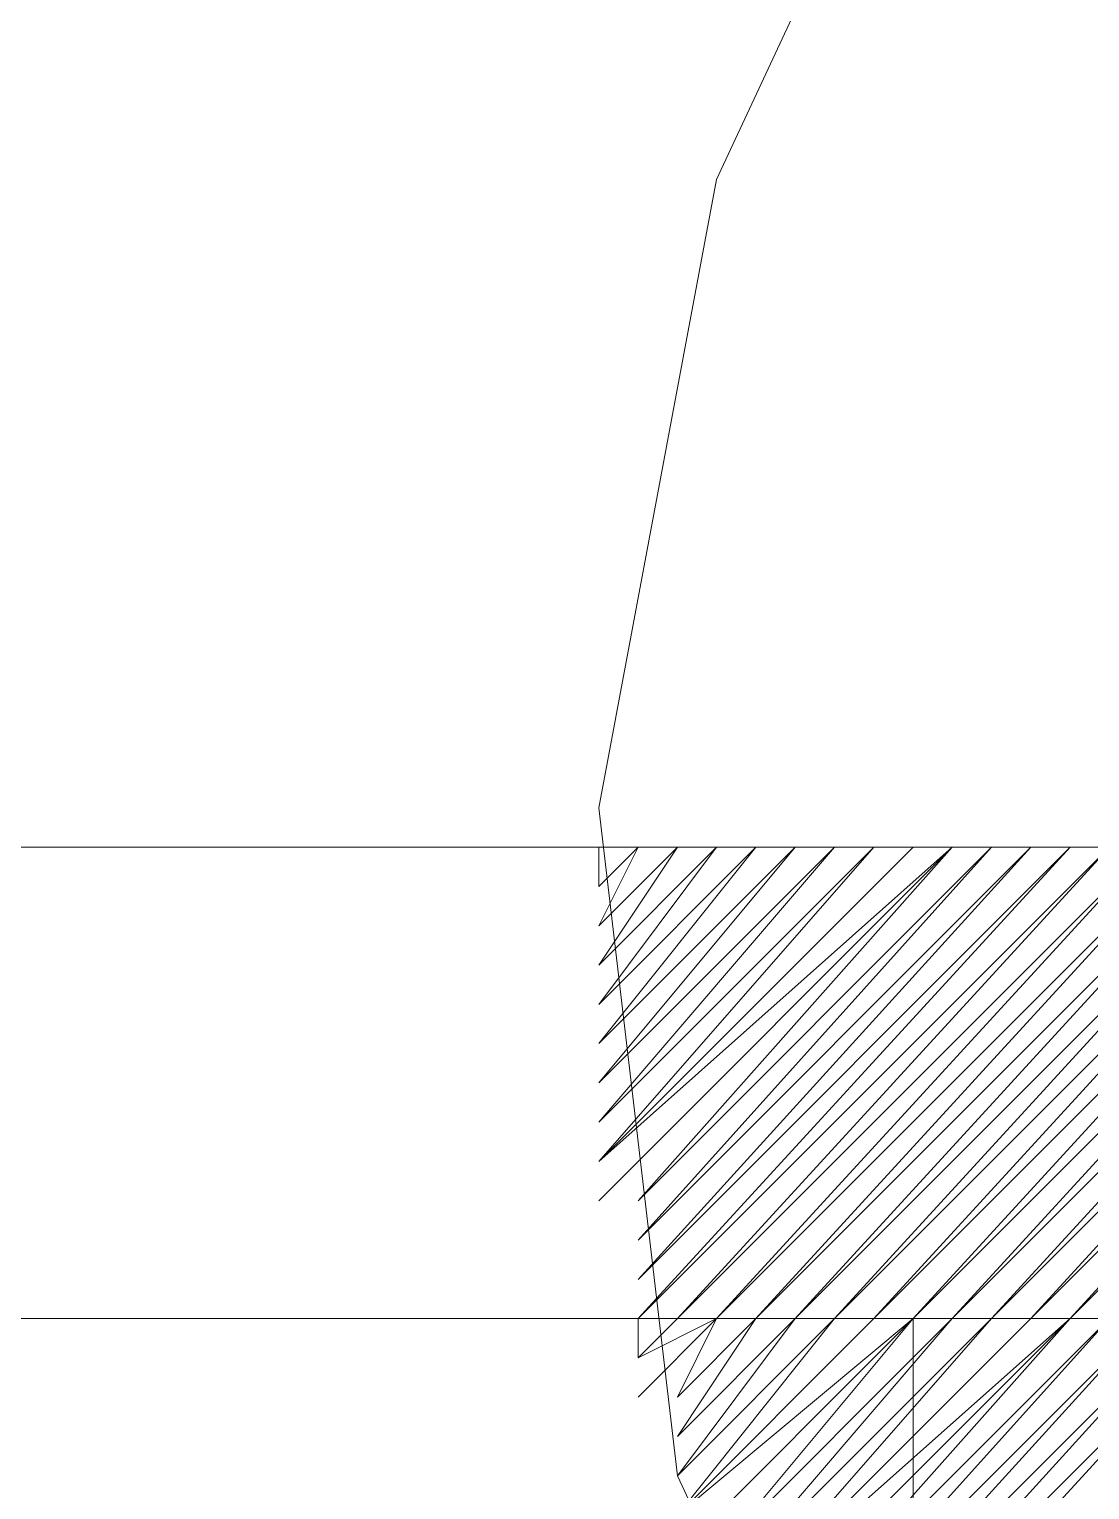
# Model space of a CAD drawing. Header units: metres. Extents: x 1223 to 5739, y -151236 to 19014.
# Drawn here: x 5136.232 to 5136.78, y -151048.813 to -151048.058 of the extents above; entities that cross this region are included whole.
import ezdxf

# ---------------------------------------------------------------- set-up
doc = ezdxf.new("R2010")
doc.units = ezdxf.units.M
doc.layers.add('PDF_Geometry', color=7, linetype='Continuous')

msp = doc.modelspace()

# ---------------------------------------------------------------- linework, layer by layer
at = {"layer": 'PDF_Geometry', "color": 8, "lineweight": 13}
for points in [[(5138.90386, -151048.4807), (5138.8632, -151048.15558), (5138.72096, -151047.85078), (5138.49745, -151047.58662), (5138.21296, -151047.40373), (5137.88785, -151047.30214), (5137.56272, -151047.30214), (5137.23759, -151047.40373), (5136.95312, -151047.58662), (5136.72959, -151047.83046), (5136.58736, -151048.13526), (5136.5264, -151048.46038), (5136.56704, -151048.80583), (5136.70927, -151049.11063), (5136.91249, -151049.37479), (5137.19696, -151049.55767), (5137.52209, -151049.65927), (5137.84719, -151049.67959), (5138.17232, -151049.57799), (5138.47713, -151049.41543), (5138.70065, -151049.17159), (5138.84288, -151048.86679), (5138.90386, -151048.52134)], [(5136.5264, -151048.4807), (5136.5264, -151048.50102)], [(5136.5264, -151048.4807), (5136.5264, -151048.50102)], [(5136.56704, -151048.4807), (5136.5264, -151048.54167)], [(5136.56704, -151048.4807), (5136.5264, -151048.54167)], [(5136.60768, -151048.4807), (5136.5264, -151048.5823)], [(5136.60768, -151048.4807), (5136.5264, -151048.5823)], [(5136.70927, -151048.4807), (5136.5264, -151048.66358)], [(5136.70927, -151048.4807), (5136.5264, -151048.66358)], [(5136.70927, -151048.4807), (5136.54672, -151048.66358)], [(5136.70927, -151048.4807), (5136.54672, -151048.66358)], [(5136.74991, -151048.4807), (5136.54672, -151048.70422)], [(5136.74991, -151048.4807), (5136.54672, -151048.70422)], [(5136.83119, -151048.4807), (5136.58736, -151048.72454), (5136.54672, -151048.76518), (5136.58736, -151048.72454)], [(5136.83119, -151048.4807), (5136.58736, -151048.72454), (5136.54672, -151048.76518), (5136.58736, -151048.72454)], [(5136.87185, -151048.4807), (5136.62799, -151048.72454), (5136.56704, -151048.80583), (5136.62799, -151048.72454)], [(5136.87185, -151048.4807), (5136.62799, -151048.72454), (5136.56704, -151048.80583), (5136.62799, -151048.72454)], [(5136.95312, -151048.4807), (5136.70927, -151048.72454), (5136.58736, -151048.86679), (5136.70927, -151048.72454)], [(5136.95312, -151048.4807), (5136.70927, -151048.72454), (5136.58736, -151048.86679), (5136.70927, -151048.72454)], [(5136.74991, -151048.72454), (5136.99376, -151048.4807), (5136.74991, -151048.72454), (5136.58736, -151048.8871), (5136.74991, -151048.72454), (5136.99376, -151048.4807), (5136.74991, -151048.72454), (5136.58736, -151048.8871), (5136.74991, -151048.72454), (5136.99376, -151048.4807), (5136.74991, -151048.72454), (5136.58736, -151048.8871), (5136.74991, -151048.72454), (5136.99376, -151048.4807), (5136.74991, -151048.72454), (5136.58736, -151048.8871), (5136.74991, -151048.72454), (5136.99376, -151048.4807), (5136.74991, -151048.72454), (5136.58736, -151048.8871), (5136.74991, -151048.72454), (5136.99376, -151048.4807), (5136.74991, -151048.72454), (5136.58736, -151048.8871), (5136.74991, -151048.72454), (5136.99376, -151048.4807), (5136.74991, -151048.72454), (5136.58736, -151048.8871), (5136.74991, -151048.72454), (5136.99376, -151048.4807), (5136.74991, -151048.72454), (5136.58736, -151048.8871)], [(5137.01408, -151048.4807), (5136.77023, -151048.72454), (5136.58736, -151048.90742), (5136.77023, -151048.72454)], [(5137.01408, -151048.4807), (5136.77023, -151048.72454), (5136.60768, -151048.90742), (5136.77023, -151048.72454)], [(5137.09536, -151048.4807), (5136.85151, -151048.72454), (5136.62799, -151048.94806), (5136.85151, -151048.72454)], [(5136.89217, -151048.4807), (5136.66863, -151048.72454)], [(5136.58736, -151048.72454), (5136.56704, -151048.76518)], [(5136.58736, -151048.72454), (5136.56704, -151048.76518)], [(5136.83119, -151048.72454), (5136.62799, -151048.94806)]]:
    msp.add_lwpolyline(points, close=True, dxfattribs=at)
for points in [[(5089.70883, -151048.4807), (5282.42489, -151048.4807)], [(5136.5264, -151048.4807), (5136.5264, -151048.4807)], [(5136.5264, -151048.50102), (5136.5264, -151048.4807)], [(5136.5264, -151048.50102), (5136.5264, -151048.4807)], [(5136.5264, -151048.50102), (5136.5264, -151048.4807)], [(5136.5264, -151048.50102), (5136.5264, -151048.4807)], [(5136.5264, -151048.50102), (5136.5264, -151048.4807)], [(5136.5264, -151048.50102), (5136.54672, -151048.4807)], [(5136.5264, -151048.50102), (5136.54672, -151048.4807)], [(5136.5264, -151048.50102), (5136.54672, -151048.4807)], [(5136.5264, -151048.50102), (5136.54672, -151048.4807)], [(5136.5264, -151048.50102), (5136.54672, -151048.4807)], [(5136.5264, -151048.50102), (5136.54672, -151048.4807)], [(5136.5264, -151048.50102), (5136.54672, -151048.4807)], [(5136.5264, -151048.50102), (5136.54672, -151048.4807)], [(5136.5264, -151048.50102), (5136.54672, -151048.4807)], [(5136.5264, -151048.50102), (5136.54672, -151048.4807)], [(5136.5264, -151048.50102), (5136.54672, -151048.4807)], [(5136.5264, -151048.52134), (5136.54672, -151048.4807)], [(5136.5264, -151048.52134), (5136.54672, -151048.4807)], [(5136.5264, -151048.52134), (5136.54672, -151048.4807)], [(5136.5264, -151048.52134), (5136.54672, -151048.4807)], [(5136.5264, -151048.52134), (5136.54672, -151048.4807)], [(5136.5264, -151048.52134), (5136.54672, -151048.4807)], [(5136.5264, -151048.52134), (5136.54672, -151048.4807)], [(5136.5264, -151048.52134), (5136.54672, -151048.4807)], [(5136.5264, -151048.52134), (5136.54672, -151048.4807)], [(5136.5264, -151048.52134), (5136.56704, -151048.4807)], [(5136.5264, -151048.52134), (5136.56704, -151048.4807)], [(5136.5264, -151048.52134), (5136.56704, -151048.4807)], [(5136.5264, -151048.52134), (5136.56704, -151048.4807)], [(5136.5264, -151048.52134), (5136.56704, -151048.4807)], [(5136.5264, -151048.52134), (5136.56704, -151048.4807)], [(5136.5264, -151048.52134), (5136.56704, -151048.4807)], [(5136.5264, -151048.52134), (5136.56704, -151048.4807)], [(5136.5264, -151048.52134), (5136.56704, -151048.4807)], [(5136.5264, -151048.52134), (5136.56704, -151048.4807)], [(5136.5264, -151048.52134), (5136.56704, -151048.4807)], [(5136.5264, -151048.52134), (5136.56704, -151048.4807)], [(5136.5264, -151048.54167), (5136.56704, -151048.4807)], [(5136.5264, -151048.54167), (5136.56704, -151048.4807)], [(5136.5264, -151048.54167), (5136.56704, -151048.4807)], [(5136.5264, -151048.54167), (5136.56704, -151048.4807)], [(5136.5264, -151048.54167), (5136.58736, -151048.4807)], [(5136.5264, -151048.54167), (5136.58736, -151048.4807)], [(5136.5264, -151048.54167), (5136.58736, -151048.4807)], [(5136.5264, -151048.54167), (5136.58736, -151048.4807)], [(5136.5264, -151048.54167), (5136.58736, -151048.4807)], [(5136.5264, -151048.54167), (5136.58736, -151048.4807)], [(5136.5264, -151048.54167), (5136.58736, -151048.4807)], [(5136.5264, -151048.54167), (5136.58736, -151048.4807)], [(5136.5264, -151048.54167), (5136.58736, -151048.4807)], [(5136.5264, -151048.54167), (5136.58736, -151048.4807)], [(5136.5264, -151048.54167), (5136.58736, -151048.4807)], [(5136.5264, -151048.54167), (5136.58736, -151048.4807)], [(5136.5264, -151048.54167), (5136.58736, -151048.4807)], [(5136.5264, -151048.56199), (5136.58736, -151048.4807)], [(5136.5264, -151048.56199), (5136.58736, -151048.4807)], [(5136.5264, -151048.56199), (5136.58736, -151048.4807)], [(5136.5264, -151048.56199), (5136.58736, -151048.4807)], [(5136.5264, -151048.56199), (5136.58736, -151048.4807)], [(5136.5264, -151048.56199), (5136.58736, -151048.4807)], [(5136.5264, -151048.56199), (5136.58736, -151048.4807)], [(5136.5264, -151048.56199), (5136.60768, -151048.4807)], [(5136.5264, -151048.56199), (5136.60768, -151048.4807)], [(5136.5264, -151048.56199), (5136.60768, -151048.4807)], [(5136.5264, -151048.56199), (5136.60768, -151048.4807)], [(5136.5264, -151048.56199), (5136.60768, -151048.4807)], [(5136.5264, -151048.56199), (5136.60768, -151048.4807)], [(5136.5264, -151048.56199), (5136.60768, -151048.4807)], [(5136.5264, -151048.56199), (5136.60768, -151048.4807)], [(5136.5264, -151048.56199), (5136.60768, -151048.4807)], [(5136.5264, -151048.56199), (5136.60768, -151048.4807)], [(5136.5264, -151048.56199), (5136.60768, -151048.4807)], [(5136.5264, -151048.56199), (5136.60768, -151048.4807)], [(5136.5264, -151048.56199), (5136.60768, -151048.4807)], [(5136.5264, -151048.56199), (5136.60768, -151048.4807)], [(5136.5264, -151048.5823), (5136.60768, -151048.4807)], [(5136.5264, -151048.5823), (5136.60768, -151048.4807)], [(5136.5264, -151048.5823), (5136.62799, -151048.4807)], [(5136.5264, -151048.5823), (5136.62799, -151048.4807)], [(5136.5264, -151048.5823), (5136.62799, -151048.4807)], [(5136.5264, -151048.5823), (5136.62799, -151048.4807)], [(5136.5264, -151048.5823), (5136.62799, -151048.4807)], [(5136.5264, -151048.5823), (5136.62799, -151048.4807)], [(5136.5264, -151048.5823), (5136.62799, -151048.4807)], [(5136.5264, -151048.5823), (5136.62799, -151048.4807)], [(5136.5264, -151048.5823), (5136.62799, -151048.4807)], [(5136.5264, -151048.5823), (5136.62799, -151048.4807)], [(5136.5264, -151048.5823), (5136.62799, -151048.4807)], [(5136.5264, -151048.5823), (5136.62799, -151048.4807)], [(5136.5264, -151048.5823), (5136.62799, -151048.4807)], [(5136.5264, -151048.5823), (5136.62799, -151048.4807)], [(5136.5264, -151048.5823), (5136.62799, -151048.4807)], [(5136.5264, -151048.60262), (5136.62799, -151048.4807)], [(5136.5264, -151048.60262), (5136.62799, -151048.4807)], [(5136.5264, -151048.60262), (5136.62799, -151048.4807)], [(5136.5264, -151048.60262), (5136.62799, -151048.4807)], [(5136.5264, -151048.60262), (5136.62799, -151048.4807)], [(5136.5264, -151048.60262), (5136.64831, -151048.4807)], [(5136.5264, -151048.60262), (5136.64831, -151048.4807)], [(5136.5264, -151048.60262), (5136.64831, -151048.4807)], [(5136.5264, -151048.60262), (5136.64831, -151048.4807)], [(5136.5264, -151048.60262), (5136.64831, -151048.4807)], [(5136.5264, -151048.60262), (5136.64831, -151048.4807)], [(5136.5264, -151048.60262), (5136.64831, -151048.4807)], [(5136.5264, -151048.60262), (5136.64831, -151048.4807)], [(5136.5264, -151048.60262), (5136.64831, -151048.4807)], [(5136.5264, -151048.60262), (5136.64831, -151048.4807)], [(5136.5264, -151048.60262), (5136.64831, -151048.4807)], [(5136.5264, -151048.60262), (5136.64831, -151048.4807)], [(5136.5264, -151048.60262), (5136.64831, -151048.4807)], [(5136.5264, -151048.60262), (5136.64831, -151048.4807)], [(5136.5264, -151048.60262), (5136.64831, -151048.4807)], [(5136.5264, -151048.60262), (5136.64831, -151048.4807)], [(5136.5264, -151048.60262), (5136.64831, -151048.4807)], [(5136.5264, -151048.62294), (5136.64831, -151048.4807)], [(5136.5264, -151048.62294), (5136.64831, -151048.4807)], [(5136.5264, -151048.62294), (5136.64831, -151048.4807)], [(5136.5264, -151048.62294), (5136.66863, -151048.4807)], [(5136.5264, -151048.62294), (5136.66863, -151048.4807)], [(5136.5264, -151048.62294), (5136.66863, -151048.4807)], [(5136.5264, -151048.62294), (5136.66863, -151048.4807)], [(5136.5264, -151048.62294), (5136.66863, -151048.4807)], [(5136.5264, -151048.62294), (5136.66863, -151048.4807)], [(5136.5264, -151048.62294), (5136.66863, -151048.4807)], [(5136.5264, -151048.62294), (5136.66863, -151048.4807)], [(5136.5264, -151048.62294), (5136.66863, -151048.4807)], [(5136.5264, -151048.62294), (5136.66863, -151048.4807)], [(5136.5264, -151048.62294), (5136.66863, -151048.4807)], [(5136.5264, -151048.62294), (5136.66863, -151048.4807)], [(5136.5264, -151048.62294), (5136.66863, -151048.4807)], [(5136.5264, -151048.62294), (5136.66863, -151048.4807)], [(5136.5264, -151048.62294), (5136.66863, -151048.4807)], [(5136.5264, -151048.62294), (5136.66863, -151048.4807)], [(5136.5264, -151048.62294), (5136.66863, -151048.4807)], [(5136.5264, -151048.62294), (5136.66863, -151048.4807)], [(5136.5264, -151048.62294), (5136.66863, -151048.4807)], [(5136.5264, -151048.64326), (5136.66863, -151048.4807)], [(5136.5264, -151048.64326), (5136.68895, -151048.4807)], [(5136.5264, -151048.64326), (5136.68895, -151048.4807)], [(5136.5264, -151048.64326), (5136.68895, -151048.4807)], [(5136.5264, -151048.64326), (5136.68895, -151048.4807)], [(5136.5264, -151048.64326), (5136.68895, -151048.4807)], [(5136.5264, -151048.64326), (5136.68895, -151048.4807)], [(5136.5264, -151048.64326), (5136.68895, -151048.4807)], [(5136.5264, -151048.64326), (5136.68895, -151048.4807)], [(5136.5264, -151048.64326), (5136.68895, -151048.4807)], [(5136.5264, -151048.64326), (5136.68895, -151048.4807)], [(5136.5264, -151048.64326), (5136.68895, -151048.4807)], [(5136.5264, -151048.64326), (5136.68895, -151048.4807)], [(5136.5264, -151048.64326), (5136.68895, -151048.4807)], [(5136.5264, -151048.64326), (5136.68895, -151048.4807)], [(5136.5264, -151048.64326), (5136.68895, -151048.4807)], [(5136.5264, -151048.64326), (5136.68895, -151048.4807)], [(5136.5264, -151048.64326), (5136.68895, -151048.4807)], [(5136.5264, -151048.64326), (5136.68895, -151048.4807)], [(5136.5264, -151048.64326), (5136.68895, -151048.4807)], [(5136.5264, -151048.64326), (5136.68895, -151048.4807)], [(5136.5264, -151048.64326), (5136.70927, -151048.4807)], [(5136.5264, -151048.64326), (5136.70927, -151048.4807)], [(5136.5264, -151048.66358), (5136.70927, -151048.4807)], [(5136.5264, -151048.66358), (5136.70927, -151048.4807)], [(5136.5264, -151048.66358), (5136.70927, -151048.4807)], [(5136.5264, -151048.66358), (5136.70927, -151048.4807)], [(5136.5264, -151048.66358), (5136.70927, -151048.4807)], [(5136.5264, -151048.66358), (5136.70927, -151048.4807)], [(5136.54672, -151048.66358), (5136.70927, -151048.4807)], [(5136.54672, -151048.66358), (5136.70927, -151048.4807)], [(5136.54672, -151048.66358), (5136.70927, -151048.4807)], [(5136.54672, -151048.66358), (5136.70927, -151048.4807)], [(5136.54672, -151048.66358), (5136.72959, -151048.4807)], [(5136.54672, -151048.66358), (5136.72959, -151048.4807)], [(5136.54672, -151048.66358), (5136.72959, -151048.4807)], [(5136.54672, -151048.66358), (5136.72959, -151048.4807)], [(5136.54672, -151048.66358), (5136.72959, -151048.4807)], [(5136.54672, -151048.6839), (5136.72959, -151048.4807)], [(5136.54672, -151048.6839), (5136.72959, -151048.4807)], [(5136.54672, -151048.6839), (5136.72959, -151048.4807)], [(5136.54672, -151048.6839), (5136.72959, -151048.4807)], [(5136.54672, -151048.6839), (5136.72959, -151048.4807)], [(5136.54672, -151048.6839), (5136.72959, -151048.4807)], [(5136.54672, -151048.6839), (5136.72959, -151048.4807)], [(5136.54672, -151048.6839), (5136.72959, -151048.4807)], [(5136.54672, -151048.6839), (5136.72959, -151048.4807)], [(5136.54672, -151048.6839), (5136.72959, -151048.4807)], [(5136.54672, -151048.6839), (5136.72959, -151048.4807)], [(5136.54672, -151048.6839), (5136.72959, -151048.4807)], [(5136.54672, -151048.6839), (5136.72959, -151048.4807)], [(5136.54672, -151048.6839), (5136.72959, -151048.4807)], [(5136.54672, -151048.6839), (5136.72959, -151048.4807)], [(5136.54672, -151048.6839), (5136.74991, -151048.4807)], [(5136.54672, -151048.6839), (5136.74991, -151048.4807)], [(5136.54672, -151048.6839), (5136.74991, -151048.4807)], [(5136.54672, -151048.6839), (5136.74991, -151048.4807)], [(5136.54672, -151048.6839), (5136.74991, -151048.4807)], [(5136.54672, -151048.6839), (5136.74991, -151048.4807)], [(5136.54672, -151048.6839), (5136.74991, -151048.4807)], [(5136.54672, -151048.6839), (5136.74991, -151048.4807)], [(5136.54672, -151048.70422), (5136.74991, -151048.4807)], [(5136.54672, -151048.70422), (5136.74991, -151048.4807)], [(5136.54672, -151048.70422), (5136.74991, -151048.4807)], [(5136.54672, -151048.70422), (5136.74991, -151048.4807)], [(5136.54672, -151048.70422), (5136.74991, -151048.4807)], [(5136.54672, -151048.70422), (5136.74991, -151048.4807)], [(5136.54672, -151048.70422), (5136.74991, -151048.4807)], [(5136.54672, -151048.70422), (5136.77023, -151048.4807)], [(5136.54672, -151048.70422), (5136.77023, -151048.4807)], [(5136.54672, -151048.70422), (5136.77023, -151048.4807)], [(5136.54672, -151048.70422), (5136.77023, -151048.4807)], [(5136.54672, -151048.70422), (5136.77023, -151048.4807)], [(5136.54672, -151048.70422), (5136.77023, -151048.4807)], [(5136.54672, -151048.70422), (5136.77023, -151048.4807)], [(5136.54672, -151048.70422), (5136.77023, -151048.4807)], [(5136.54672, -151048.70422), (5136.77023, -151048.4807)], [(5136.54672, -151048.70422), (5136.77023, -151048.4807)], [(5136.54672, -151048.70422), (5136.77023, -151048.4807)], [(5136.54672, -151048.70422), (5136.77023, -151048.4807)], [(5136.54672, -151048.70422), (5136.77023, -151048.4807)], [(5136.54672, -151048.72454), (5136.77023, -151048.4807)], [(5136.54672, -151048.72454), (5136.77023, -151048.4807)], [(5136.54672, -151048.72454), (5136.77023, -151048.4807)], [(5136.54672, -151048.72454), (5136.77023, -151048.4807)], [(5136.54672, -151048.72454), (5136.77023, -151048.4807)], [(5136.54672, -151048.72454), (5136.77023, -151048.4807)], [(5136.54672, -151048.72454), (5136.77023, -151048.4807)], [(5136.54672, -151048.72454), (5136.79055, -151048.4807)], [(5136.54672, -151048.72454), (5136.79055, -151048.4807)], [(5136.54672, -151048.72454), (5136.79055, -151048.4807)], [(5136.54672, -151048.72454), (5136.79055, -151048.4807)], [(5136.54672, -151048.72454), (5136.79055, -151048.4807)], [(5136.54672, -151048.72454), (5136.79055, -151048.4807)], [(5136.54672, -151048.72454), (5136.79055, -151048.4807)], [(5136.54672, -151048.72454), (5136.79055, -151048.4807)], [(5136.54672, -151048.72454), (5136.79055, -151048.4807)], [(5136.54672, -151048.72454), (5136.79055, -151048.4807)], [(5136.54672, -151048.72454), (5136.79055, -151048.4807)], [(5136.54672, -151048.72454), (5136.79055, -151048.4807)], [(5136.54672, -151048.72454), (5136.79055, -151048.4807)], [(5136.54672, -151048.72454), (5136.79055, -151048.4807)], [(5136.54672, -151048.72454), (5136.79055, -151048.4807)], [(5136.54672, -151048.72454), (5136.79055, -151048.4807)], [(5136.54672, -151048.72454), (5136.79055, -151048.4807)], [(5136.54672, -151048.74486), (5136.56704, -151048.72454), (5136.81087, -151048.4807)], [(5136.54672, -151048.74486), (5136.56704, -151048.72454), (5136.81087, -151048.4807)], [(5136.54672, -151048.74486), (5136.56704, -151048.72454), (5136.81087, -151048.4807)], [(5136.54672, -151048.74486), (5136.56704, -151048.72454), (5136.81087, -151048.4807)], [(5136.54672, -151048.74486), (5136.56704, -151048.72454), (5136.81087, -151048.4807)], [(5136.54672, -151048.74486), (5136.56704, -151048.72454), (5136.81087, -151048.4807)], [(5136.54672, -151048.74486), (5136.56704, -151048.72454), (5136.81087, -151048.4807)], [(5136.54672, -151048.74486), (5136.56704, -151048.72454), (5136.81087, -151048.4807)], [(5136.54672, -151048.74486), (5136.56704, -151048.72454), (5136.81087, -151048.4807)], [(5136.54672, -151048.74486), (5136.56704, -151048.72454), (5136.81087, -151048.4807)], [(5136.54672, -151048.74486), (5136.56704, -151048.72454), (5136.81087, -151048.4807)], [(5136.54672, -151048.74486), (5136.56704, -151048.72454), (5136.81087, -151048.4807)], [(5136.54672, -151048.74486), (5136.56704, -151048.72454), (5136.81087, -151048.4807)], [(5136.54672, -151048.74486), (5136.56704, -151048.72454), (5136.81087, -151048.4807)], [(5136.54672, -151048.74486), (5136.56704, -151048.72454), (5136.81087, -151048.4807)], [(5136.54672, -151048.74486), (5136.56704, -151048.72454), (5136.81087, -151048.4807)], [(5136.54672, -151048.74486), (5136.58736, -151048.72454), (5136.83119, -151048.4807)], [(5136.54672, -151048.76518), (5136.58736, -151048.72454), (5136.83119, -151048.4807)], [(5136.54672, -151048.76518), (5136.58736, -151048.72454), (5136.83119, -151048.4807)], [(5136.54672, -151048.76518), (5136.58736, -151048.72454), (5136.83119, -151048.4807)], [(5136.54672, -151048.76518), (5136.58736, -151048.72454), (5136.83119, -151048.4807)], [(5136.54672, -151048.76518), (5136.58736, -151048.72454), (5136.83119, -151048.4807)], [(5136.54672, -151048.76518), (5136.58736, -151048.72454), (5136.83119, -151048.4807)], [(5136.54672, -151048.76518), (5136.58736, -151048.72454), (5136.83119, -151048.4807)], [(5136.54672, -151048.76518), (5136.58736, -151048.72454), (5136.83119, -151048.4807)], [(5136.54672, -151048.76518), (5136.58736, -151048.72454), (5136.83119, -151048.4807)], [(5136.54672, -151048.76518), (5136.58736, -151048.72454), (5136.83119, -151048.4807)], [(5136.54672, -151048.76518), (5136.58736, -151048.72454), (5136.83119, -151048.4807)], [(5136.56704, -151048.84647), (5136.68895, -151048.72454), (5136.9328, -151048.4807), (5136.68895, -151048.72454), (5136.56704, -151048.84647), (5136.68895, -151048.72454), (5136.9328, -151048.4807), (5136.68895, -151048.72454), (5136.56704, -151048.84647), (5136.68895, -151048.72454), (5136.9328, -151048.4807), (5136.68895, -151048.72454), (5136.56704, -151048.82615), (5136.68895, -151048.72454), (5136.9328, -151048.4807), (5136.68895, -151048.72454), (5136.56704, -151048.82615), (5136.66863, -151048.72454), (5136.56704, -151048.82615), (5136.66863, -151048.72454), (5136.56704, -151048.82615), (5136.66863, -151048.72454), (5136.91249, -151048.4807), (5136.68895, -151048.72454), (5136.68895, -151049.74055)], [(5136.56704, -151048.72454), (5136.79055, -151048.4807)], [(5136.56704, -151048.72454), (5136.79055, -151048.4807)], [(5136.56704, -151048.72454), (5136.79055, -151048.4807)], [(5136.56704, -151048.72454), (5136.81087, -151048.4807)], [(5136.56704, -151048.76518), (5136.60768, -151048.72454), (5136.85151, -151048.4807)], [(5136.56704, -151048.76518), (5136.60768, -151048.72454), (5136.85151, -151048.4807)], [(5136.56704, -151048.76518), (5136.60768, -151048.72454), (5136.85151, -151048.4807)], [(5136.56704, -151048.76518), (5136.60768, -151048.72454), (5136.85151, -151048.4807)], [(5136.56704, -151048.76518), (5136.60768, -151048.72454), (5136.85151, -151048.4807)], [(5136.56704, -151048.76518), (5136.60768, -151048.72454), (5136.85151, -151048.4807)], [(5136.56704, -151048.78551), (5136.60768, -151048.72454), (5136.85151, -151048.4807)], [(5136.56704, -151048.78551), (5136.60768, -151048.72454), (5136.85151, -151048.4807)], [(5136.56704, -151048.78551), (5136.60768, -151048.72454), (5136.85151, -151048.4807)], [(5136.56704, -151048.78551), (5136.60768, -151048.72454), (5136.85151, -151048.4807)], [(5136.56704, -151048.78551), (5136.60768, -151048.72454), (5136.85151, -151048.4807)], [(5136.56704, -151048.78551), (5136.60768, -151048.72454), (5136.85151, -151048.4807)], [(5136.56704, -151048.78551), (5136.60768, -151048.72454), (5136.85151, -151048.4807)], [(5136.56704, -151048.78551), (5136.60768, -151048.72454), (5136.85151, -151048.4807)], [(5136.56704, -151048.78551), (5136.60768, -151048.72454), (5136.85151, -151048.4807)], [(5136.56704, -151048.78551), (5136.60768, -151048.72454), (5136.85151, -151048.4807)], [(5136.56704, -151048.78551), (5136.62799, -151048.72454), (5136.87185, -151048.4807)], [(5136.56704, -151048.78551), (5136.62799, -151048.72454), (5136.87185, -151048.4807)], [(5136.56704, -151048.78551), (5136.62799, -151048.72454), (5136.87185, -151048.4807)], [(5136.56704, -151048.78551), (5136.62799, -151048.72454), (5136.87185, -151048.4807)], [(5136.56704, -151048.78551), (5136.62799, -151048.72454), (5136.87185, -151048.4807)], [(5136.56704, -151048.78551), (5136.62799, -151048.72454), (5136.87185, -151048.4807)], [(5136.56704, -151048.78551), (5136.62799, -151048.72454), (5136.87185, -151048.4807)], [(5136.56704, -151048.78551), (5136.62799, -151048.72454), (5136.87185, -151048.4807)], [(5136.56704, -151048.78551), (5136.62799, -151048.72454), (5136.87185, -151048.4807)], [(5136.56704, -151048.78551), (5136.62799, -151048.72454), (5136.87185, -151048.4807)], [(5136.56704, -151048.78551), (5136.62799, -151048.72454), (5136.87185, -151048.4807)], [(5136.56704, -151048.80583), (5136.64831, -151048.72454), (5136.89217, -151048.4807)], [(5136.56704, -151048.80583), (5136.64831, -151048.72454), (5136.89217, -151048.4807)], [(5136.56704, -151048.80583), (5136.64831, -151048.72454), (5136.89217, -151048.4807)], [(5136.56704, -151048.80583), (5136.64831, -151048.72454), (5136.89217, -151048.4807)], [(5136.56704, -151048.80583), (5136.64831, -151048.72454), (5136.89217, -151048.4807)], [(5136.56704, -151048.80583), (5136.64831, -151048.72454), (5136.89217, -151048.4807)], [(5136.56704, -151048.80583), (5136.64831, -151048.72454), (5136.89217, -151048.4807)], [(5136.56704, -151048.80583), (5136.64831, -151048.72454), (5136.89217, -151048.4807)], [(5136.56704, -151048.80583), (5136.64831, -151048.72454), (5136.89217, -151048.4807)], [(5136.56704, -151048.80583), (5136.64831, -151048.72454), (5136.89217, -151048.4807)], [(5136.56704, -151048.80583), (5136.64831, -151048.72454), (5136.89217, -151048.4807)], [(5136.56704, -151048.80583), (5136.64831, -151048.72454), (5136.89217, -151048.4807)], [(5136.56704, -151048.80583), (5136.64831, -151048.72454), (5136.89217, -151048.4807)], [(5136.56704, -151048.80583), (5136.64831, -151048.72454), (5136.89217, -151048.4807)], [(5136.56704, -151048.80583), (5136.64831, -151048.72454), (5136.89217, -151048.4807)], [(5136.56704, -151048.82615), (5136.66863, -151048.72454), (5136.91249, -151048.4807)], [(5136.56704, -151048.82615), (5136.66863, -151048.72454), (5136.91249, -151048.4807)], [(5136.56704, -151048.82615), (5136.66863, -151048.72454), (5136.91249, -151048.4807)], [(5136.56704, -151048.82615), (5136.66863, -151048.72454), (5136.91249, -151048.4807)], [(5136.56704, -151048.82615), (5136.66863, -151048.72454), (5136.91249, -151048.4807)], [(5136.56704, -151048.82615), (5136.66863, -151048.72454), (5136.91249, -151048.4807)], [(5136.56704, -151048.82615), (5136.66863, -151048.72454), (5136.91249, -151048.4807)], [(5136.56704, -151048.82615), (5136.66863, -151048.72454), (5136.91249, -151048.4807)], [(5136.56704, -151048.82615), (5136.66863, -151048.72454), (5136.91249, -151048.4807)], [(5136.56704, -151048.82615), (5136.66863, -151048.72454), (5136.91249, -151048.4807)], [(5136.56704, -151048.82615), (5136.66863, -151048.72454), (5136.91249, -151048.4807)], [(5136.56704, -151048.82615), (5136.66863, -151048.72454), (5136.91249, -151048.4807)], [(5136.56704, -151048.82615), (5136.66863, -151048.72454), (5136.91249, -151048.4807)], [(5136.56704, -151048.82615), (5136.66863, -151048.72454), (5136.91249, -151048.4807)], [(5136.56704, -151048.82615), (5136.66863, -151048.72454), (5136.91249, -151048.4807)], [(5136.58736, -151048.72454), (5136.81087, -151048.4807)], [(5136.58736, -151048.72454), (5136.81087, -151048.4807)], [(5136.58736, -151048.72454), (5136.81087, -151048.4807)], [(5136.58736, -151048.72454), (5136.83119, -151048.4807)], [(5136.58736, -151048.84647), (5136.68895, -151048.72454), (5136.9328, -151048.4807)], [(5136.58736, -151048.84647), (5136.68895, -151048.72454), (5136.9328, -151048.4807)], [(5136.58736, -151048.84647), (5136.68895, -151048.72454), (5136.9328, -151048.4807)], [(5136.58736, -151048.84647), (5136.68895, -151048.72454), (5136.9328, -151048.4807)], [(5136.58736, -151048.84647), (5136.68895, -151048.72454), (5136.9328, -151048.4807)], [(5136.58736, -151048.84647), (5136.68895, -151048.72454), (5136.9328, -151048.4807)], [(5136.58736, -151048.84647), (5136.68895, -151048.72454), (5136.9328, -151048.4807)], [(5136.58736, -151048.84647), (5136.70927, -151048.72454), (5136.95312, -151048.4807)], [(5136.58736, -151048.84647), (5136.70927, -151048.72454), (5136.95312, -151048.4807)], [(5136.58736, -151048.84647), (5136.70927, -151048.72454), (5136.95312, -151048.4807)], [(5136.58736, -151048.84647), (5136.70927, -151048.72454), (5136.95312, -151048.4807)], [(5136.58736, -151048.84647), (5136.70927, -151048.72454), (5136.95312, -151048.4807)], [(5136.58736, -151048.84647), (5136.70927, -151048.72454), (5136.95312, -151048.4807)], [(5136.58736, -151048.84647), (5136.70927, -151048.72454), (5136.95312, -151048.4807)], [(5136.58736, -151048.84647), (5136.70927, -151048.72454), (5136.95312, -151048.4807)], [(5136.58736, -151048.84647), (5136.70927, -151048.72454), (5136.95312, -151048.4807)], [(5136.58736, -151048.86679), (5136.70927, -151048.72454), (5136.95312, -151048.4807)], [(5136.58736, -151048.86679), (5136.70927, -151048.72454), (5136.95312, -151048.4807)], [(5136.58736, -151048.86679), (5136.72959, -151048.72454), (5136.97344, -151048.4807)], [(5136.58736, -151048.86679), (5136.72959, -151048.72454), (5136.97344, -151048.4807)], [(5136.58736, -151048.86679), (5136.72959, -151048.72454), (5136.97344, -151048.4807)], [(5136.58736, -151048.86679), (5136.72959, -151048.72454), (5136.97344, -151048.4807)], [(5136.58736, -151048.86679), (5136.72959, -151048.72454), (5136.97344, -151048.4807)], [(5136.58736, -151048.86679), (5136.72959, -151048.72454), (5136.97344, -151048.4807)], [(5136.58736, -151048.86679), (5136.72959, -151048.72454), (5136.97344, -151048.4807)], [(5136.58736, -151048.86679), (5136.72959, -151048.72454), (5136.97344, -151048.4807)], [(5136.58736, -151048.86679), (5136.72959, -151048.72454), (5136.97344, -151048.4807)], [(5136.58736, -151048.86679), (5136.72959, -151048.72454), (5136.97344, -151048.4807)], [(5136.58736, -151048.86679), (5136.72959, -151048.72454), (5136.97344, -151048.4807)], [(5136.58736, -151048.86679), (5136.72959, -151048.72454), (5136.97344, -151048.4807)], [(5136.58736, -151048.86679), (5136.72959, -151048.72454), (5136.97344, -151048.4807)], [(5136.58736, -151048.86679), (5136.72959, -151048.72454), (5136.97344, -151048.4807)], [(5136.58736, -151048.86679), (5136.72959, -151048.72454), (5136.97344, -151048.4807)], [(5136.58736, -151048.8871), (5136.77023, -151048.72454), (5137.01408, -151048.4807)], [(5136.58736, -151048.8871), (5136.77023, -151048.72454), (5137.01408, -151048.4807)], [(5136.58736, -151048.8871), (5136.77023, -151048.72454), (5137.01408, -151048.4807)], [(5136.58736, -151048.90742), (5136.77023, -151048.72454), (5137.01408, -151048.4807)], [(5136.58736, -151048.90742), (5136.77023, -151048.72454), (5137.01408, -151048.4807)], [(5136.60768, -151048.72454), (5136.83119, -151048.4807)], [(5136.60768, -151048.72454), (5136.83119, -151048.4807)], [(5136.60768, -151048.72454), (5136.83119, -151048.4807)], [(5136.60768, -151048.72454), (5136.85151, -151048.4807)], [(5136.60768, -151048.90742), (5136.77023, -151048.72454), (5137.01408, -151048.4807)], [(5136.60768, -151048.90742), (5136.77023, -151048.72454), (5137.01408, -151048.4807)], [(5136.60768, -151048.90742), (5136.77023, -151048.72454), (5137.01408, -151048.4807)], [(5136.60768, -151048.90742), (5136.77023, -151048.72454), (5137.01408, -151048.4807)], [(5136.60768, -151048.90742), (5136.77023, -151048.72454), (5137.01408, -151048.4807)], [(5136.60768, -151048.90742), (5136.77023, -151048.72454), (5137.01408, -151048.4807)], [(5136.62799, -151048.72454), (5136.85151, -151048.4807)], [(5136.62799, -151048.72454), (5136.85151, -151048.4807)], [(5136.62799, -151048.72454), (5136.85151, -151048.4807)], [(5136.62799, -151048.72454), (5136.87185, -151048.4807)], [(5136.62799, -151048.94806), (5136.85151, -151048.72454), (5137.09536, -151048.4807)], [(5136.62799, -151048.94806), (5136.85151, -151048.72454), (5137.09536, -151048.4807)], [(5136.62799, -151048.94806), (5136.85151, -151048.72454), (5137.09536, -151048.4807)], [(5136.62799, -151048.94806), (5136.85151, -151048.72454), (5137.09536, -151048.4807)], [(5136.62799, -151048.94806), (5136.85151, -151048.72454), (5137.09536, -151048.4807)], [(5136.62799, -151048.96838), (5136.85151, -151048.72454), (5137.09536, -151048.4807)], [(5136.62799, -151048.96838), (5136.85151, -151048.72454), (5137.09536, -151048.4807)], [(5136.62799, -151048.96838), (5136.85151, -151048.72454), (5137.09536, -151048.4807)], [(5136.62799, -151048.96838), (5136.85151, -151048.72454), (5137.09536, -151048.4807)], [(5136.62799, -151048.96838), (5136.85151, -151048.72454), (5137.09536, -151048.4807)], [(5136.62799, -151048.96838), (5136.85151, -151048.72454), (5137.09536, -151048.4807)], [(5136.62799, -151048.96838), (5136.85151, -151048.72454), (5137.09536, -151048.4807)], [(5136.62799, -151048.96838), (5136.85151, -151048.72454), (5137.09536, -151048.4807)], [(5136.62799, -151048.96838), (5136.85151, -151048.72454), (5137.09536, -151048.4807)], [(5136.64831, -151048.72454), (5136.87185, -151048.4807)], [(5136.64831, -151048.72454), (5136.87185, -151048.4807)], [(5136.64831, -151048.72454), (5136.87185, -151048.4807)], [(5136.64831, -151048.72454), (5136.87185, -151048.4807)], [(5136.64831, -151048.72454), (5136.89217, -151048.4807)], [(5136.66863, -151048.72454), (5136.89217, -151048.4807)], [(5136.66863, -151048.72454), (5136.89217, -151048.4807)], [(5136.68895, -151048.72454), (5136.91249, -151048.4807)], [(5136.68895, -151048.72454), (5136.91249, -151048.4807)], [(5136.68895, -151048.72454), (5136.91249, -151048.4807)], [(5136.68895, -151048.72454), (5136.9328, -151048.4807)], [(5136.70927, -151048.72454), (5136.9328, -151048.4807)], [(5136.70927, -151048.72454), (5136.9328, -151048.4807)], [(5136.70927, -151048.72454), (5136.9328, -151048.4807)], [(5136.70927, -151048.72454), (5136.9328, -151048.4807)], [(5136.70927, -151048.72454), (5136.95312, -151048.4807)], [(5136.72959, -151048.72454), (5136.95312, -151048.4807)], [(5136.72959, -151048.72454), (5136.95312, -151048.4807)], [(5136.72959, -151048.72454), (5136.95312, -151048.4807)], [(5136.72959, -151048.72454), (5136.95312, -151048.4807)], [(5136.72959, -151048.72454), (5136.97344, -151048.4807)], [(5136.74991, -151048.72454), (5136.97344, -151048.4807)], [(5136.74991, -151048.72454), (5136.97344, -151048.4807)], [(5136.74991, -151048.72454), (5136.97344, -151048.4807)], [(5136.74991, -151048.72454), (5136.97344, -151048.4807)], [(5136.77023, -151048.72454), (5136.99376, -151048.4807)], [(5136.77023, -151048.72454), (5136.99376, -151048.4807)], [(5136.77023, -151048.72454), (5136.99376, -151048.4807)], [(5136.77023, -151048.72454), (5136.99376, -151048.4807)], [(5136.77023, -151048.72454), (5137.01408, -151048.4807)], [(5004.01888, -151048.72454), (5032.83281, -151048.72454), (5061.62643, -151048.72454), (5138.41618, -151048.72454), (5005.86801, -151048.72454), (5005.76641, -151048.72454), (5005.76641, -151049.74055), (5005.74609, -151049.80151), (5005.68513, -151049.82183), (5003.57183, -151049.82183), (5003.44992, -151049.88279), (5003.36864, -151050.00471), (5003.36864, -151050.02503), (5003.36864, -151050.87848), (5003.47024, -151050.87848)], [(5115.67795, -151048.72454), (5138.41618, -151048.72454), (5112.5893, -151048.72454)], [(5136.54672, -151048.72454), (5136.54672, -151048.72454)], [(5136.54672, -151048.74486), (5136.54672, -151048.72454)], [(5136.54672, -151048.74486), (5136.54672, -151048.72454)], [(5136.54672, -151048.74486), (5136.54672, -151048.72454)], [(5136.54672, -151048.74486), (5136.56704, -151048.72454)], [(5136.54672, -151048.74486), (5136.56704, -151048.72454)], [(5136.54672, -151048.74486), (5136.56704, -151048.72454)], [(5136.54672, -151048.74486), (5136.56704, -151048.72454)], [(5136.56704, -151048.78551), (5136.60768, -151048.72454)], [(5136.56704, -151048.78551), (5136.60768, -151048.72454)], [(5136.56704, -151048.78551), (5136.60768, -151048.72454)], [(5136.56704, -151048.78551), (5136.60768, -151048.72454)], [(5136.56704, -151048.80583), (5136.62799, -151048.72454)], [(5136.56704, -151048.80583), (5136.62799, -151048.72454)], [(5136.56704, -151048.80583), (5136.62799, -151048.72454)], [(5136.56704, -151048.80583), (5136.62799, -151048.72454)], [(5136.56704, -151048.80583), (5136.62799, -151048.72454)], [(5136.56704, -151048.80583), (5136.64831, -151048.72454)], [(5136.56704, -151048.80583), (5136.64831, -151048.72454)], [(5136.56704, -151048.82615), (5136.64831, -151048.72454)], [(5136.56704, -151048.82615), (5136.64831, -151048.72454)], [(5136.56704, -151048.82615), (5136.64831, -151048.72454)], [(5136.58736, -151048.84647), (5136.68895, -151048.72454)], [(5136.58736, -151048.84647), (5136.68895, -151048.72454)], [(5136.58736, -151048.84647), (5136.68895, -151048.72454)], [(5136.58736, -151048.84647), (5136.68895, -151048.72454)], [(5136.58736, -151048.84647), (5136.68895, -151048.72454)], [(5136.58736, -151048.86679), (5136.70927, -151048.72454)], [(5136.58736, -151048.86679), (5136.70927, -151048.72454)], [(5136.58736, -151048.86679), (5136.70927, -151048.72454)], [(5136.58736, -151048.86679), (5136.70927, -151048.72454)], [(5136.58736, -151048.86679), (5136.70927, -151048.72454)], [(5136.58736, -151048.86679), (5136.72959, -151048.72454)], [(5136.58736, -151048.8871), (5136.72959, -151048.72454)], [(5136.58736, -151048.8871), (5136.72959, -151048.72454)], [(5136.58736, -151048.8871), (5136.72959, -151048.72454)], [(5136.58736, -151048.8871), (5136.72959, -151048.72454)], [(5136.58736, -151048.8871), (5136.74991, -151048.72454)], [(5136.58736, -151048.8871), (5136.74991, -151048.72454)], [(5136.58736, -151048.8871), (5136.74991, -151048.72454)], [(5136.58736, -151048.8871), (5136.74991, -151048.72454)], [(5136.79055, -151048.72454), (5136.60768, -151048.92774), (5136.79055, -151048.72454), (5136.60768, -151048.92774), (5136.79055, -151048.72454), (5136.60768, -151048.92774), (5136.79055, -151048.72454)], [(5136.79055, -151048.72454), (5136.60768, -151048.92774), (5136.79055, -151048.72454)], [(5136.79055, -151048.72454), (5136.60768, -151048.92774), (5136.79055, -151048.72454)], [(5136.79055, -151048.72454), (5136.60768, -151048.90742), (5136.79055, -151048.72454)], [(5136.79055, -151048.72454), (5136.60768, -151048.90742), (5136.79055, -151048.72454)], [(5136.79055, -151048.72454), (5136.60768, -151048.90742), (5136.79055, -151048.72454)], [(5136.79055, -151048.72454), (5136.60768, -151048.90742), (5136.79055, -151048.72454)], [(5136.79055, -151048.72454), (5136.60768, -151048.90742), (5136.79055, -151048.72454)], [(5136.60768, -151048.90742), (5136.77023, -151048.72454)], [(5136.60768, -151048.90742), (5136.77023, -151048.72454)], [(5136.60768, -151048.90742), (5136.77023, -151048.72454)], [(5136.60768, -151048.90742), (5136.77023, -151048.72454)], [(5136.60768, -151048.90742), (5136.77023, -151048.72454)], [(5136.81087, -151048.72454), (5136.60768, -151048.92774), (5136.81087, -151048.72454)], [(5136.81087, -151048.72454), (5136.60768, -151048.92774), (5136.81087, -151048.72454)], [(5136.81087, -151048.72454), (5136.60768, -151048.92774), (5136.81087, -151048.72454)], [(5136.81087, -151048.72454), (5136.60768, -151048.92774), (5136.81087, -151048.72454)], [(5136.81087, -151048.72454), (5136.60768, -151048.92774), (5136.81087, -151048.72454)], [(5136.81087, -151048.72454), (5136.60768, -151048.92774), (5136.81087, -151048.72454)], [(5136.81087, -151048.72454), (5136.60768, -151048.92774), (5136.81087, -151048.72454)], [(5136.81087, -151048.72454), (5136.60768, -151048.92774), (5136.81087, -151048.72454)], [(5136.60768, -151048.92774), (5136.81087, -151048.72454)], [(5136.60768, -151048.92774), (5136.81087, -151048.72454)], [(5136.60768, -151048.94806), (5136.83119, -151048.72454), (5136.60768, -151048.94806), (5136.83119, -151048.72454)], [(5136.83119, -151048.72454), (5136.60768, -151048.94806), (5136.83119, -151048.72454)], [(5136.83119, -151048.72454), (5136.60768, -151048.94806), (5136.83119, -151048.72454)], [(5136.83119, -151048.72454), (5136.60768, -151048.94806), (5136.83119, -151048.72454)], [(5136.83119, -151048.72454), (5136.60768, -151048.94806), (5136.83119, -151048.72454)], [(5136.83119, -151048.72454), (5136.60768, -151048.94806), (5136.83119, -151048.72454)], [(5136.83119, -151048.72454), (5136.60768, -151048.94806), (5136.83119, -151048.72454)], [(5136.83119, -151048.72454), (5136.60768, -151048.94806), (5136.83119, -151048.72454)], [(5136.83119, -151048.72454), (5136.60768, -151048.94806), (5136.81087, -151048.72454)], [(5136.62799, -151048.96838), (5136.85151, -151048.72454)], [(5136.62799, -151048.96838), (5136.85151, -151048.72454)], [(5136.62799, -151048.96838), (5136.85151, -151048.72454)], [(5136.62799, -151048.96838), (5136.85151, -151048.72454)]]:
    msp.add_lwpolyline(points, dxfattribs=at)

doc.saveas('drawing.dxf')
